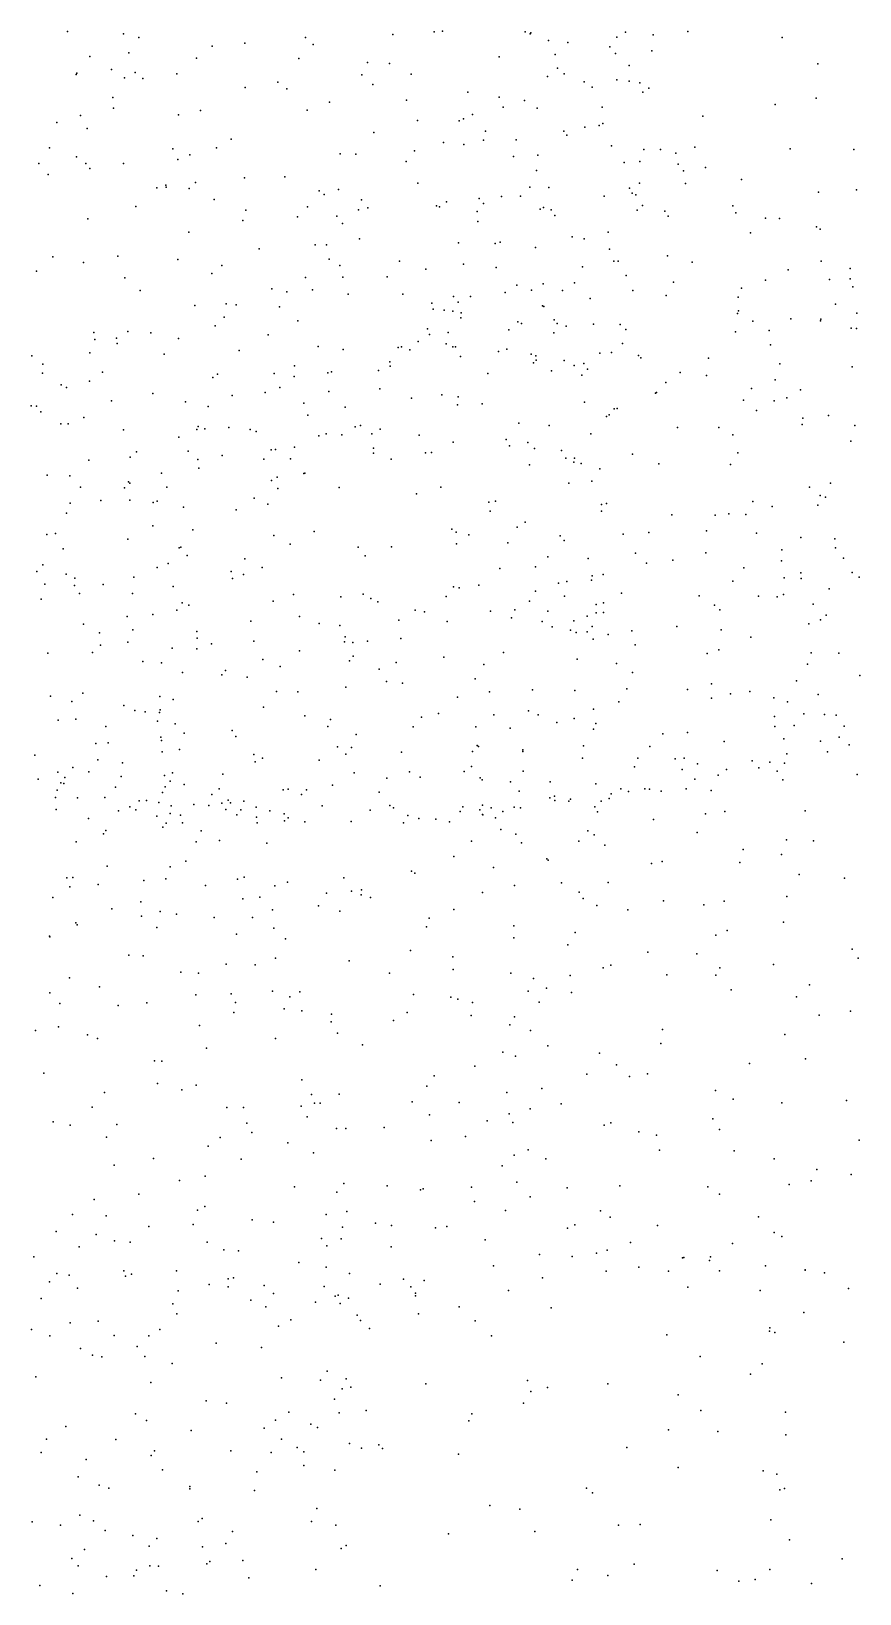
# Model space of a CAD drawing. Header units: metres. Extents: x -25 to 25, y -27.7 to 27.8.
# Drawn here: x 0.915 to 1.621, y -4.004 to -2.671 of the extents above; entities that cross this region are included whole.
import ezdxf

# ---------------------------------------------------------------- set-up
doc = ezdxf.new("R2010")
doc.units = ezdxf.units.M

msp = doc.modelspace()

# ---------------------------------------------------------------- linework, layer by layer
for p in [(0.9455, -2.6711, -12.4623), (0.9933, -2.6729, -2.0826), (1.0064, -2.676, -5.7095), (1.1485, -2.6761, 1.7395), (1.2231, -2.6735, 8.0869), (1.2584, -2.6713, 10.1067), (1.2655, -2.6708, 23.7157), (1.3359, -2.6713, -7.9919), (1.3404, -2.673, 15.2232), (1.3408, -2.6721, -6.3578), (1.356, -2.6786, 12.5957), (1.4141, -2.6758, -7.312), (1.4217, -2.6715, 9.9741), (1.4451, -2.6739, -6.9327), (1.4747, -2.6711, -12.4349), (1.5553, -2.6762, 15.1106), (0.9647, -2.6922, -22.0187), (0.998, -2.6893, -3.0705), (1.069, -2.6834, 24.3138), (1.0967, -2.681, 10.2514), (1.1552, -2.682, 23.5577), (1.3617, -2.6907, -15.2846), (1.3723, -2.6805, -6.4494), (1.4083, -2.684, 3.1339), (1.4132, -2.6898, -6.6242), (1.444, -2.6875, 13.6656), (0.9831, -2.7034, 23.389), (1.0555, -2.6937, -2.1581), (1.1428, -2.694, -2.8455), (1.2014, -2.6974, -1.352), (1.2203, -2.6983, -12.4529), (1.3137, -2.6927, -7.6464), (1.3635, -2.7022, 23.9313), (1.4248, -2.7, -6.7084), (1.5858, -2.6985, 8.7421), (0.9528, -2.7076, -3.1556), (0.9535, -2.7066, -5.6587), (0.9942, -2.7106, -12.4284), (1.0032, -2.706, 15.4067), (1.0097, -2.7111, 10.3069), (1.0389, -2.707, -22.2842), (1.0971, -2.7187, 15.4039), (1.1249, -2.7142, -5.8701), (1.1968, -2.7081, -2.506), (1.2061, -2.7161, -2.586), (1.2387, -2.7075, 24.2053), (1.3552, -2.7094, 23.7327), (1.3692, -2.7072, -12.4314), (1.3864, -2.7139, 23.8116), (1.3931, -2.7185, -7.3902), (1.4142, -2.7122, -8.1192), (1.4247, -2.7134, -7.2313), (1.434, -2.7148, -7.1489), (0.9841, -2.7274, -29.2249), (1.1327, -2.72, -2.2804), (1.1692, -2.7312, -2.34), (1.2347, -2.7296, 13.137), (1.2871, -2.7227, 1.8027), (1.3138, -2.7271, 10.0273), (1.3355, -2.7299, -7.5857), (1.4364, -2.7227, -6.8292), (1.4414, -2.7194, -7.0384), (1.5842, -2.7279, -12.3628), (0.9567, -2.7427, 24.442), (0.9847, -2.7365, 6.3239), (1.0402, -2.7422, -5.7572), (1.059, -2.7384, 24.3919), (1.1501, -2.7381, -12.4138), (1.2833, -2.7455, 23.5344), (1.2912, -2.7419, -6.2711), (1.3172, -2.7357, 8.4464), (1.3464, -2.7364, 23.6057), (1.4017, -2.7355, 7.3721), (1.4877, -2.7431, 12.4201), (1.5494, -2.7333, -8.2519), (0.9365, -2.7486, 15.6295), (0.9622, -2.7539, 23.3043), (1.2069, -2.7573, -6.0299), (1.2442, -2.7469, -6.1516), (1.2796, -2.7472, -7.9732), (1.3023, -2.7561, -12.398), (1.369, -2.7561, -6.488), (1.3869, -2.7526, -6.5588), (1.3993, -2.7513, 24.0718), (1.4024, -2.7495, 9.9455), (0.9302, -2.7702, 1.6705), (1.0355, -2.7711, 2.9417), (1.0727, -2.7702, -12.3747), (1.0853, -2.7628, 15.4987), (1.2663, -2.7657, -7.9047), (1.2838, -2.7673, 7.5123), (1.3004, -2.7636, -7.7046), (1.3283, -2.7634, -8.043), (1.3715, -2.7594, -7.482), (1.4098, -2.7685, -7.3331), (1.4372, -2.7717, -8.2395), (1.4515, -2.7716, 23.7392), (1.4807, -2.7696, 15.2501), (1.5622, -2.7711, -8.314), (1.6164, -2.7716, 9.8405), (0.9211, -2.7836, 15.8656), (0.9531, -2.7778, -24.732), (0.9612, -2.7835, -3.1733), (0.9932, -2.7837, -2.0889), (1.0396, -2.7801, 15.683), (1.0498, -2.7762, 23.3317), (1.1781, -2.7754, 10.1139), (1.1916, -2.7756, -2.6666), (1.2345, -2.7819, 15.4366), (1.2416, -2.7727, 24.3099), (1.3262, -2.7776, -6.3877), (1.3467, -2.7764, 13.4349), (1.4205, -2.7828, -7.2442), (1.4339, -2.782, -24.2948), (1.4646, -2.7749, 23.9256), (1.4665, -2.7842, -12.3568), (0.9291, -2.7931, 24.5042), (0.9647, -2.7878, -5.7001), (1.0965, -2.7958, -2.9347), (1.131, -2.7949, -2.8715), (1.3458, -2.7897, 24.2566), (1.4711, -2.79, 24.0196), (1.4898, -2.7869, 9.8676), (1.5206, -2.7973, 23.8383), (1.0217, -2.8044, -12.3275), (1.0295, -2.8021, -3.0586), (1.0298, -2.8039, 10.2434), (1.0493, -2.8049, 24.4769), (1.0547, -2.7998, -5.8008), (1.1602, -2.8068, 7.885), (1.1644, -2.8101, -2.3543), (1.1768, -2.8058, -12.3426), (1.2445, -2.8003, 10.0301), (1.3158, -2.8119, 9.9698), (1.332, -2.8115, -12.3414), (1.3399, -2.8037, 23.4298), (1.3561, -2.8042, -8.1056), (1.4034, -2.8116, -6.6893), (1.425, -2.8046, 24.1572), (1.4274, -2.8088, -6.8611), (1.4304, -2.8103, -7.1306), (1.4337, -2.8004, -6.9659), (1.4729, -2.8008, 23.6044), (1.5862, -2.808, 15.1989), (1.6186, -2.8062, -8.447), (1.0037, -2.8203, 23.248), (1.0708, -2.8144, 15.8042), (1.0978, -2.8233, -12.3178), (1.1504, -2.8206, 24.4388), (1.1937, -2.8231, 15.5779), (1.1965, -2.8145, -2.5569), (1.2017, -2.8213, -6.0643), (1.2604, -2.8196, -12.3417), (1.2628, -2.8206, -24.4861), (1.2688, -2.8163, 10.4873), (1.2951, -2.8247, -7.9832), (1.2968, -2.8135, -7.7551), (1.3005, -2.8176, -29.25), (1.3489, -2.8226, -7.6061), (1.3517, -2.8212, 10.2834), (1.3581, -2.8232, -22.9049), (1.4316, -2.8235, -7.0418), (1.436, -2.8195, 15.3425), (1.4552, -2.8243, -8.3245), (1.5131, -2.8196, -12.3114), (0.9629, -2.8309, 15.9998), (1.095, -2.8322, 23.2864), (1.1417, -2.829, -5.9464), (1.1753, -2.8286, -2.7372), (1.1803, -2.8347, -2.4587), (1.2957, -2.8332, 6.2865), (1.3614, -2.8281, -6.5285), (1.458, -2.8285, 7.1273), (1.5157, -2.8258, 6.2207), (1.5411, -2.8302, -8.4165), (1.553, -2.8304, 23.6669), (1.5845, -2.8376, 23.7974), (1.049, -2.8421, 10.3147), (1.1948, -2.8478, 8.2188), (1.2792, -2.8512, -7.8779), (1.3103, -2.8518, -8.1708), (1.3148, -2.8507, -6.421), (1.376, -2.8463, -6.6019), (1.3864, -2.8479, 10.6096), (1.4068, -2.8421, 12.6266), (1.5282, -2.8429, 15.2874), (1.5878, -2.8396, -12.2673), (0.9331, -2.8632, 16.0902), (0.9886, -2.8627, -12.2515), (1.0398, -2.8655, -3.0279), (1.109, -2.8565, 1.7608), (1.1569, -2.853, -22.7578), (1.1665, -2.853, 15.7921), (1.1688, -2.8653, 7.5869), (1.3448, -2.8554, 13.2883), (1.4081, -2.8568, -7.3233), (1.4575, -2.8624, 23.4298), (0.919, -2.8756, -22.7603), (0.9593, -2.8682, -5.7228), (1.0686, -2.8775, 23.2129), (1.0773, -2.8706, 10.5726), (1.1779, -2.8705, 15.887), (1.2289, -2.8669, -6.1824), (1.2513, -2.8737, 15.6909), (1.2833, -2.8694, -12.2913), (1.3114, -2.8722, 7.3023), (1.3849, -2.8717, 24.3136), (1.4117, -2.8668, -6.8013), (1.4154, -2.8668, -8.3735), (1.4786, -2.8677, -8.4679), (1.5603, -2.8743, 10.5505), (1.5886, -2.8669, -8.593), (1.6133, -2.8731, -8.7288), (0.9945, -2.8811, -3.1372), (1.0075, -2.8919, -5.7788), (1.1198, -2.8906, 24.5272), (1.1486, -2.8809, -2.3474), (1.1545, -2.8915, 16.0404), (1.1805, -2.8806, -2.6481), (1.2182, -2.8804, -15.4551), (1.3288, -2.8875, -8.278), (1.3414, -2.8917, -8.3846), (1.3513, -2.8862, -12.2716), (1.3678, -2.892, 15.5489), (1.3782, -2.8854, -7.4931), (1.4222, -2.8793, -7.1629), (1.4279, -2.8919, -23.1486), (1.4625, -2.8849, 24.2474), (1.5206, -2.89, -8.6628), (1.5412, -2.8831, 3.1276), (1.5956, -2.8825, 23.5554), (1.6132, -2.8819, 9.7726), (1.6155, -2.8889, -8.8368), (1.0542, -2.9047, -12.2228), (1.0809, -2.9032, 16.1535), (1.0895, -2.9043, -5.9011), (1.1328, -2.8931, -12.252), (1.185, -2.895, 2.8561), (1.2317, -2.895, 15.9686), (1.2564, -2.9029, 24.4548), (1.2748, -2.8971, 15.8463), (1.2788, -2.902, -7.9261), (1.2895, -2.8971, -8.0808), (1.3191, -2.8936, 15.6389), (1.3507, -2.905, 9.8893), (1.3519, -2.9055, -8.5504), (1.3915, -2.8987, -6.7306), (1.4564, -2.8963, 15.4336), (1.5177, -2.8975, 15.3734), (1.6009, -2.9035, -12.204), (1.0793, -2.9146, 6.4819), (1.1263, -2.9059, -2.8548), (1.1421, -2.9178, 10.7397), (1.2575, -2.9079, -8.169), (1.2669, -2.9086, -6.355), (1.2742, -2.9095, -8.3246), (1.281, -2.9154, -8.4789), (1.2814, -2.911, 16.0475), (1.3298, -2.9186, -8.682), (1.3607, -2.9171, 15.7601), (1.5173, -2.9116, -12.2302), (1.5181, -2.9092, -8.8328), (1.5302, -2.918, 8.6876), (1.5627, -2.9162, 23.4289), (1.5881, -2.9178, 10.203), (1.5882, -2.9165, 15.3195), (1.6189, -2.9114, 24.0429), (0.9679, -2.9279, -3.1982), (0.9971, -2.9269, 23.1361), (1.0167, -2.9282, 24.5937), (1.0716, -2.922, 10.1469), (1.1168, -2.9299, 16.2401), (1.2528, -2.9247, 16.174), (1.2545, -2.9295, -8.6303), (1.2704, -2.9277, -8.7437), (1.322, -2.9254, -8.8047), (1.3328, -2.92, -6.5359), (1.3606, -2.9282, -6.6225), (1.3633, -2.9202, 15.8669), (1.3711, -2.9223, 24.3844), (1.3944, -2.9208, -8.8138), (1.4171, -2.921, 23.3216), (1.4218, -2.9252, 15.6419), (1.5156, -2.9273, -8.9351), (1.5441, -2.9261, 10.7333), (1.6142, -2.924, -9.0164), (1.6186, -2.9244, -24.3331), (0.9645, -2.9451, 16.3028), (0.9689, -2.9337, 6.6035), (0.9874, -2.9326, -12.1357), (0.9878, -2.9371, 10.2236), (1.0401, -2.933, 7.8479), (1.0921, -2.9432, -1.1314), (1.1595, -2.9396, -2.4392), (1.1808, -2.9424, 23.1907), (1.2276, -2.9406, 16.2585), (1.2306, -2.9401, 6.5187), (1.2377, -2.9425, -8.8553), (1.2448, -2.9354, -8.3864), (1.2685, -2.9374, 9.9412), (1.2743, -2.9401, -7.9982), (1.2767, -2.94, 8.4412), (1.3132, -2.9439, -8.9159), (1.3203, -2.9419, -7.7778), (1.3996, -2.9455, -6.827), (1.4097, -2.9449, -6.9017), (1.419, -2.9371, -7.0423), (1.5454, -2.9384, 6.4271), (0.9152, -2.9476, 10.557), (0.9245, -2.9547, 24.6453), (1.028, -2.9462, -15.6011), (1.1392, -2.9562, -12.1658), (1.2205, -2.9528, 7.1875), (1.2207, -2.9565, -8.4546), (1.2809, -2.9483, 10.8417), (1.3412, -2.9462, 2.9281), (1.343, -2.9536, -12.2024), (1.3452, -2.9476, 7.0708), (1.3453, -2.9514, -7.6762), (1.3693, -2.9518, 13.0987), (1.3779, -2.956, 12.8877), (1.3862, -2.9542, -8.9875), (1.4326, -2.9473, -12.2093), (1.4347, -2.9494, 6.9436), (1.4925, -2.9496, -9.0238), (1.5532, -2.9544, 23.3523), (1.6151, -2.9571, 24.1353), (0.9241, -2.9626, 6.9568), (0.9642, -2.9694, 7.6969), (0.9754, -2.9616, 10.6982), (1.0696, -2.9662, 16.3484), (1.0735, -2.9634, 9.9989), (1.1219, -2.9629, 10.0856), (1.139, -2.9653, -2.8022), (1.1677, -2.9621, -8.8326), (1.1708, -2.9614, 6.9999), (1.2108, -2.9603, -12.1802), (1.3041, -2.9629, -7.8701), (1.3584, -2.9605, 6.8082), (1.3843, -2.9643, -7.4785), (1.3892, -2.9591, -1.5928), (1.456, -2.9705, 16.1572), (1.4682, -2.962, 24.3351), (1.4906, -2.9645, 15.9764), (1.5492, -2.9682, 15.5369), (0.9401, -2.9724, 23.0773), (0.9447, -2.9748, 7.142), (1.0183, -2.9797, -3.0682), (1.0859, -2.9814, -2.8972), (1.1141, -2.9789, 23.1342), (1.1266, -2.9746, -2.3581), (1.1684, -2.978, -8.7328), (1.2119, -2.9757, -6.2303), (1.2391, -2.9839, -8.9938), (1.2648, -2.9809, -6.4267), (1.2788, -2.9828, -1.4024), (1.4473, -2.9795, 12.7387), (1.448, -2.9791, 13.243), (1.5223, -2.9854, 16.0549), (1.5292, -2.9755, 10.0032), (1.5592, -2.9835, -12.1262), (1.571, -2.9768, -9.1001), (0.9146, -2.9904, -11.9915), (0.919, -2.9905, 7.5389), (0.9227, -2.9954, -5.7432), (0.9831, -2.986, -3.1528), (1.0462, -2.987, -2.9876), (1.0656, -2.991, -12.0958), (1.1473, -2.9881, -2.7031), (1.1506, -2.9984, -8.9098), (1.1824, -2.9915, 1.8245), (1.2783, -2.9895, -12.155), (1.2994, -2.9885, -6.523), (1.3867, -2.9873, -12.1561), (1.4077, -2.9979, -7.259), (1.4121, -2.9929, -7.1825), (1.4144, -2.9926, -15.4597), (1.5335, -2.9944, 3.0007), (1.5485, -2.9862, 15.7627), (1.5949, -2.9986, 10.918), (0.9398, -3.0058, -2.0943), (0.946, -3.0057, -0.9915), (0.9596, -3.0003, -3.2473), (0.9934, -3.0109, 16.4101), (1.0559, -3.0106, -2.277), (1.0569, -3.008, 10.1533), (1.0627, -3.0101, -8.7951), (1.0831, -3.0088, -8.8781), (1.1015, -3.0106, 24.6195), (1.1065, -3.0121, -6.0147), (1.191, -3.0083, 16.4072), (1.1956, -3.0072, 23.1329), (1.2122, -3.0103, -12.1128), (1.3305, -3.0051, 10.9826), (1.3565, -3.007, 16.3518), (1.4053, -2.9995, -9.0815), (1.466, -3.0087, 9.7885), (1.5013, -3.0087, 1.8848), (1.5725, -3.0062, 24.2948), (1.5728, -3.0009, 15.8782), (1.6172, -3.0072, -12.0714), (1.0404, -3.017, -9.0053), (1.1601, -3.0158, -6.1435), (1.1663, -3.0143, 2.7042), (1.1795, -3.015, -8.4739), (1.2051, -3.0141, 9.9878), (1.2456, -3.0153, -8.1744), (1.2745, -3.0212, -8.048), (1.3198, -3.0191, -6.6211), (1.3226, -3.0245, 24.5205), (1.3384, -3.0215, -7.7983), (1.392, -3.0142, -6.8849), (1.5132, -3.0151, -9.1347), (1.6138, -3.0206, 23.2837), (0.9638, -3.0367, -11.9537), (0.9991, -3.0342, 23.0543), (1.0045, -3.0295, -8.9261), (1.0485, -3.0289, -29.1469), (1.0567, -3.0362, -12.0297), (1.0774, -3.0328, -9.0659), (1.1131, -3.0358, -8.7255), (1.1194, -3.028, -2.4594), (1.123, -3.0277, -2.7644), (1.1359, -3.0355, 10.9689), (1.1393, -3.0257, -2.6116), (1.2065, -3.0264, -1.2037), (1.2066, -3.0307, -8.3925), (1.2217, -3.0357, -8.2909), (1.2511, -3.0304, -9.0975), (1.2562, -3.0301, -24.6025), (1.344, -3.0268, -6.695), (1.367, -3.0284, -7.6634), (1.3707, -3.0351, -6.8018), (1.3776, -3.0383, -9.138), (1.3781, -3.035, 9.8451), (1.4277, -3.0316, 9.8528), (1.5175, -3.0303, 16.2722), (0.9283, -3.0494, -5.7893), (0.9475, -3.0501, -8.9692), (1.0257, -3.0479, -3.0387), (1.0576, -3.0436, 1.7449), (1.1244, -3.0513, 8.3291), (1.1473, -3.0482, -9.124), (1.148, -3.0477, 10.0438), (1.3398, -3.0408, 23.1501), (1.3837, -3.0395, -7.5602), (1.3996, -3.0441, -6.9988), (1.45, -3.0398, 16.3642), (1.5111, -3.0403, 23.217), (0.9566, -3.0597, -2.1434), (0.9942, -3.0602, -3.1293), (0.9975, -3.0553, -24.739), (0.9987, -3.0562, 24.6769), (1.0302, -3.0596, -5.9437), (1.1196, -3.0541, -2.5393), (1.125, -3.0608, 23.0775), (1.1773, -3.06, -12.0349), (1.2434, -3.0653, 16.4974), (1.2642, -3.0598, -12.0604), (1.3732, -3.0562, -12.0647), (1.3929, -3.0545, -7.4754), (1.5785, -3.0597, 24.3633), (1.5964, -3.0563, 16.2014), (0.9479, -3.0735, -8.8755), (0.974, -3.071, -3.2433), (0.9988, -3.0707, -2.2298), (1.0187, -3.0727, -9.1451), (1.0221, -3.0718, -11.9164), (1.0444, -3.0767, -2.9398), (1.1048, -3.0692, -11.9642), (1.1165, -3.0741, -8.6593), (1.3051, -3.0726, -9.1793), (1.3107, -3.0718, -7.9826), (1.4012, -3.0745, -7.1171), (1.4053, -3.0736, -7.2015), (1.5302, -3.072, 16.3468), (1.5468, -3.0763, -9.2505), (1.5857, -3.0752, 24.797), (1.5876, -3.0668, 24.9741), (1.5923, -3.0682, -11.9774), (0.9446, -3.082, 10.2495), (1.0894, -3.0791, -6.0731), (1.3061, -3.0801, -6.6625), (1.3359, -3.0896, 16.4978), (1.4011, -3.0801, -7.3759), (1.4611, -3.0832, 23.1532), (1.4981, -3.0837, -1.7002), (1.5098, -3.0825, -12.0077), (1.5243, -3.0829, 12.9867), (0.9278, -3.1001, -5.8376), (0.9353, -3.0992, -11.7673), (0.9971, -3.1042, 8.2223), (1.0183, -3.0926, 10.1822), (1.0524, -3.096, 23.0292), (1.1217, -3.1009, -8.5185), (1.156, -3.0974, -6.2468), (1.2734, -3.0956, 23.0795), (1.2772, -3.098, -11.9862), (1.2879, -3.1005, 9.8979), (1.3292, -3.0939, 1.8768), (1.366, -3.1013, -11.9742), (1.3693, -3.1051, -7.745), (1.4196, -3.0997, -9.2436), (1.4415, -3.0985, 16.4642), (1.4906, -3.0969, 11.1247), (1.5335, -3.099, -11.9356), (1.5713, -3.1027, 23.1583), (1.6002, -3.1037, -11.8655), (0.9417, -3.1124, 9.8752), (1.0407, -3.1116, -8.6903), (1.0422, -3.111, -11.8302), (1.0477, -3.1179, -2.3872), (1.1355, -3.1084, -9.2254), (1.1935, -3.1108, -6.3589), (1.1995, -3.1183, -11.8695), (1.2221, -3.1106, -9.2309), (1.2774, -3.108, -8.077), (1.3213, -3.1073, 24.5811), (1.4303, -3.1159, 24.5902), (1.4902, -3.1158, -9.3039), (1.5551, -3.1131, 9.7506), (1.6009, -3.1116, -9.3602), (0.9195, -3.1316, -15.8041), (0.9244, -3.126, -2.1501), (1.0219, -3.1282, -11.7464), (1.0313, -3.1248, 16.5689), (1.0853, -3.1318, -2.5824), (1.0968, -3.1208, -8.5926), (1.1116, -3.1282, 10.0837), (1.3144, -3.1291, -11.8773), (1.3448, -3.1276, -9.2824), (1.3555, -3.1192, -6.839), (1.3897, -3.1207, -7.5855), (1.4395, -3.1245, -11.8908), (1.462, -3.1221, 9.7786), (1.5227, -3.1284, -11.8379), (1.5547, -3.1226, 24.5102), (1.6075, -3.1203, -11.7798), (0.9263, -3.1426, 16.5558), (0.9445, -3.134, -3.3686), (0.9514, -3.1437, -11.6049), (0.9519, -3.1373, -5.9081), (0.976, -3.1427, -8.7634), (1.0021, -3.1366, -9.2927), (1.0358, -3.1446, -6.0511), (1.0863, -3.1377, -6.1428), (1.0957, -3.1341, -11.7668), (1.2748, -3.1447, -6.6597), (1.2966, -3.1432, 16.5787), (1.3645, -3.1415, 2.6763), (1.3717, -3.1402, -29.1251), (1.3926, -3.139, -7.1514), (1.3932, -3.1355, 8.6124), (1.4025, -3.1343, -1.536), (1.5133, -3.1399, 2.7687), (1.557, -3.137, 24.9122), (1.5712, -3.1329, 24.7109), (1.5714, -3.1377, 25.1363), (1.6149, -3.1326, -11.6194), (1.6209, -3.1364, -11.4579), (0.9232, -3.1554, -8.8289), (0.9559, -3.1503, -2.2312), (1.001, -3.1504, -0.9146), (1.0434, -3.1584, 9.7654), (1.121, -3.1569, -11.6636), (1.1385, -3.1512, 23.015), (1.1788, -3.1534, -11.717), (1.1978, -3.1511, -6.4219), (1.2044, -3.1546, -9.3164), (1.2103, -3.1574, 8.4947), (1.2686, -3.1531, -11.78), (1.2796, -3.1457, -9.304), (1.3397, -3.1571, -11.73), (1.3448, -3.1483, -11.8098), (1.3695, -3.1527, -7.8054), (1.4028, -3.1584, -23.4209), (1.4181, -3.1502, -11.7841), (1.4845, -3.1523, -11.7321), (1.535, -3.1528, 24.5887), (1.5511, -3.1532, -11.5128), (1.5564, -3.1513, 25.0293), (1.5955, -3.1465, -11.3378), (0.9964, -3.17, -2.3302), (1.0183, -3.1684, -3.0996), (1.0388, -3.1646, 24.7575), (1.049, -3.1605, -2.5021), (1.1435, -3.17, 16.6185), (1.2423, -3.1646, -6.5896), (1.2502, -3.1661, -8.1716), (1.3065, -3.1654, -6.765), (1.3244, -3.1713, -7.9922), (1.3271, -3.1645, -9.3554), (1.3553, -3.1655, 9.8651), (1.3889, -3.1697, -7.6861), (1.3965, -3.1597, -7.3731), (1.3966, -3.167, -7.4653), (1.4028, -3.1667, -11.6659), (1.4976, -3.1603, 1.9125), (1.5022, -3.1644, -11.5755), (1.5817, -3.1594, -11.243), (1.5928, -3.1689, 9.6491), (0.9593, -3.1765, -9.3784), (0.9728, -3.184, -11.4921), (1.0014, -3.1814, -8.6924), (1.0558, -3.1828, -11.5355), (1.1019, -3.1741, -6.2228), (1.1602, -3.1761, -8.4246), (1.1779, -3.1777, -11.6209), (1.2283, -3.1733, 2.5599), (1.2694, -3.1743, -11.6786), (1.3506, -3.1743, -6.8991), (1.3592, -3.1788, -7.8762), (1.3747, -3.1816, 16.5968), (1.3775, -3.1738, -7.0601), (1.3794, -3.1837, -9.4007), (1.3888, -3.1831, -7.224), (1.3933, -3.1787, -7.3002), (1.4067, -3.1854, 11.3435), (1.4269, -3.1823, -11.5737), (1.4653, -3.1786, -9.4196), (1.5033, -3.1813, -11.3647), (1.5781, -3.1764, -9.5127), (1.588, -3.1729, 16.473), (0.9738, -3.1946, 24.8515), (0.9971, -3.1919, 22.9718), (1.0348, -3.1971, -2.9276), (1.056, -3.1976, -2.7313), (1.0563, -3.1886, 11.1908), (1.0685, -3.1935, 10.1649), (1.1046, -3.1911, -9.3713), (1.182, -3.1916, 10.0264), (1.1825, -3.1874, 1.8428), (1.1889, -3.1922, 11.3224), (1.2015, -3.1911, -1.0448), (1.23, -3.1889, 16.6479), (1.3941, -3.1895, -7.6047), (1.4299, -3.1942, -11.4352), (1.5012, -3.1984, 9.7846), (1.5287, -3.1876, 23.0707), (0.9288, -3.2012, -11.4182), (0.9668, -3.2009, -3.3759), (1.0097, -3.2083, -3.2474), (1.0257, -3.2096, 16.6555), (1.1123, -3.2068, 24.7111), (1.1436, -3.1992, -6.3754), (1.1862, -3.2079, -11.4857), (1.1892, -3.2038, -8.3635), (1.2259, -3.2092, -9.3989), (1.2666, -3.2048, -11.5579), (1.3008, -3.211, -8.0535), (1.3175, -3.2007, -6.8394), (1.3805, -3.2065, -7.1314), (1.4139, -3.2101, -11.3635), (1.4913, -3.2017, -11.2818), (1.5769, -3.2107, -9.5933), (1.5801, -3.201, 25.2501), (1.6037, -3.2014, -11.0113), (1.0436, -3.2178, -2.8159), (1.0771, -3.2197, -11.4301), (1.0804, -3.2161, -8.5536), (1.0987, -3.2217, -6.3073), (1.1271, -3.2127, 10.0958), (1.2115, -3.2149, -8.2849), (1.2177, -3.2256, 9.5656), (1.2933, -3.2232, 22.9753), (1.4276, -3.2178, 23.0078), (1.5675, -3.2249, -23.7338), (1.6215, -3.2205, -10.9075), (0.9309, -3.2379, -2.3211), (0.9585, -3.2354, -6.06), (1.0243, -3.2383, -6.1819), (1.1238, -3.2341, -9.435), (1.142, -3.2343, 16.691), (1.1831, -3.2302, -6.5632), (1.2315, -3.227, -6.6507), (1.3055, -3.2344, 24.6522), (1.3424, -3.2326, 16.667), (1.3783, -3.2333, -11.2774), (1.4227, -3.2317, -9.5143), (1.4745, -3.2323, 11.4862), (1.4951, -3.2274, 9.4813), (1.5113, -3.236, -11.0706), (1.5276, -3.2339, 24.9381), (1.5861, -3.2365, 9.7681), (0.9493, -3.2426, 10.3012), (0.9937, -3.2459, -9.4835), (1.003, -3.2501, -11.3002), (1.0119, -3.2515, -2.544), (1.0241, -3.252, -2.6539), (1.0246, -3.2497, 9.4899), (1.0358, -3.2409, -3.057), (1.1127, -3.2475, -11.3358), (1.2783, -3.239, -6.7908), (1.3388, -3.2506, -6.9847), (1.3942, -3.2492, -7.6741), (1.4158, -3.2428, -11.1868), (1.4949, -3.2398, -9.5779), (1.5481, -3.2394, -10.9781), (1.5598, -3.2428, 16.5867), (0.9375, -3.2584, 8.3905), (0.9526, -3.2577, -11.2409), (0.9782, -3.264, 22.8939), (1.0222, -3.2593, -8.6341), (1.0375, -3.2615, -3.1455), (1.1479, -3.2548, -8.4326), (1.1677, -3.2639, -11.2658), (1.1699, -3.2578, 22.9068), (1.2405, -3.2641, -6.7224), (1.2477, -3.256, -11.3096), (1.262, -3.2529, -8.1373), (1.2938, -3.2642, -11.2323), (1.3094, -3.2538, -6.8948), (1.3231, -3.2652, 9.4158), (1.347, -3.2539, -9.5309), (1.3631, -3.2606, -1.3963), (1.3777, -3.2572, 1.9447), (1.3962, -3.2613, -7.5638), (1.5487, -3.2554, -9.6939), (1.549, -3.2638, -24.5816), (1.5655, -3.263, -9.7974), (1.5738, -3.2532, -1.7475), (1.5915, -3.2536, 25.3187), (1.6014, -3.2543, 17.0072), (1.6082, -3.2637, -9.9368), (0.9696, -3.2785, -6.1603), (0.9803, -3.2779, -3.4441), (1.0252, -3.273, -6.2498), (1.0256, -3.2759, 8.8724), (1.0452, -3.2695, -23.5206), (1.0859, -3.2672, -11.2611), (1.0893, -3.2724, -24.69), (1.1919, -3.2706, -8.3324), (1.3942, -3.2662, -7.4454), (1.4534, -3.2701, 11.642), (1.4744, -3.269, -11.0178), (1.5059, -3.2767, 9.2586), (1.5566, -3.2743, -10.8236), (1.5879, -3.2763, -10.0525), (1.604, -3.2731, -10.7002), (0.9178, -3.2884, 11.3291), (1.0264, -3.2854, 10.2516), (1.041, -3.2836, -3.2122), (1.1046, -3.2879, -8.4938), (1.1118, -3.291, -9.5732), (1.1759, -3.2811, 2.4477), (1.183, -3.2875, -11.1747), (1.1878, -3.2818, -9.5507), (1.2305, -3.2857, 8.638), (1.2912, -3.2852, -8.0802), (1.2951, -3.28, -1.2419), (1.2963, -3.281, -15.6571), (1.3339, -3.2838, -7.9903), (1.3341, -3.2851, 22.8968), (1.3848, -3.2908, -7.781), (1.3858, -3.2804, -7.365), (1.4321, -3.291, -9.6617), (1.4425, -3.2809, 24.7953), (1.4641, -3.2914, 22.9296), (1.4716, -3.2909, 9.818), (1.5592, -3.2871, -10.245), (1.5941, -3.2854, -10.5837), (1.6124, -3.2795, -10.4315), (0.9373, -3.3029, -9.6553), (0.9502, -3.299, -11.0799), (0.9637, -3.3027, 25.023), (0.9713, -3.2923, -2.4768), (0.9926, -3.2949, 24.9054), (1.035, -3.3035, -6.3246), (1.078, -3.3045, -6.4213), (1.1057, -3.2939, 24.771), (1.1603, -3.2927, -0.88), (1.1902, -3.3033, 24.7207), (1.2374, -3.3027, 10.0008), (1.2839, -3.3024, -23.5545), (1.2902, -3.298, 11.7271), (1.3344, -3.3021, -7.0634), (1.4292, -3.2983, 2.4757), (1.47, -3.3007, -9.7855), (1.4832, -3.2956, -1.5968), (1.5006, -3.3053, -10.7444), (1.5078, -3.3005, -10.043), (1.5298, -3.2932, 8.8057), (1.5355, -3.2992, 16.6864), (1.5449, -3.2944, -10.3486), (1.5509, -3.3019, 25.1763), (1.5574, -3.2951, -10.4885), (1.6192, -3.3047, 2.3288), (0.9204, -3.3088, -10.4149), (0.9366, -3.3181, 11.4941), (0.9399, -3.3119, -10.2072), (0.9424, -3.3124, -10.9984), (0.9434, -3.3073, -10.3164), (0.9865, -3.3155, -2.5962), (0.9913, -3.3066, 16.7383), (1.0284, -3.3057, -3.3277), (1.0289, -3.3153, 1.7396), (1.033, -3.3106, 8.6664), (1.045, -3.3134, -2.9618), (1.0749, -3.3171, -11.0365), (1.1296, -3.318, 11.7066), (1.1338, -3.3174, -29.0467), (1.1494, -3.3178, 10.1079), (1.1715, -3.3139, -6.6166), (1.2179, -3.3079, -9.6214), (1.2464, -3.307, -8.18), (1.2976, -3.3078, 16.7663), (1.2993, -3.3094, -6.95), (1.3236, -3.3111, -9.6664), (1.3573, -3.3112, -10.9409), (1.3963, -3.3128, -10.8723), (1.4176, -3.317, 24.7116), (1.4381, -3.3172, -9.9375), (1.4422, -3.3173, -10.0854), (1.4735, -3.317, -10.6423), (1.4807, -3.3088, -10.2862), (1.4946, -3.3185, 9.0891), (1.556, -3.3093, 22.9338), (0.9352, -3.3244, -9.8163), (0.954, -3.3246, -6.2238), (0.9773, -3.3245, -10.5266), (1.0068, -3.3274, -10.1856), (1.0128, -3.3269, -9.7231), (1.0235, -3.3287, -10.9608), (1.0267, -3.3202, -0.754), (1.034, -3.3317, -2.888), (1.0533, -3.3304, -10.3612), (1.0661, -3.3314, -3.0498), (1.0687, -3.3218, -3.1205), (1.0773, -3.3293, -10.2907), (1.0825, -3.3267, -9.6793), (1.0847, -3.3291, 22.8013), (1.0961, -3.3277, 10.1904), (1.1451, -3.3219, -11.0038), (1.1627, -3.3316, -10.3139), (1.2115, -3.3198, -8.2673), (1.2205, -3.3312, -10.9421), (1.2996, -3.331, -10.866), (1.3308, -3.319, -9.749), (1.357, -3.3248, -10.3415), (1.3611, -3.3234, -10.2589), (1.3612, -3.3269, -9.8524), (1.3732, -3.3276, -10.4674), (1.3746, -3.326, -7.8513), (1.4009, -3.3277, -10.6388), (1.4078, -3.3252, 22.8626), (1.4094, -3.3214, -10.7874), (1.4242, -3.3194, -10.0127), (1.4521, -3.3191, -10.4838), (0.9359, -3.3347, -8.7271), (0.9634, -3.3424, 25.1228), (0.989, -3.3357, -10.6876), (0.9987, -3.3325, -10.8683), (1.0039, -3.3351, -10.0512), (1.0217, -3.3403, -10.7837), (1.033, -3.3382, -10.5963), (1.042, -3.3394, -10.1112), (1.0806, -3.3346, -10.4457), (1.0899, -3.3393, -10.8526), (1.0935, -3.3349, -6.5045), (1.1065, -3.3327, -10.9433), (1.1068, -3.3413, -10.5914), (1.1183, -3.3359, -10.1786), (1.1303, -3.3383, -10.5056), (1.1308, -3.3443, -10.7752), (1.1339, -3.3418, -10.0747), (1.1479, -3.3452, -10.6716), (1.1877, -3.345, 16.8037), (1.2037, -3.3353, -10.2248), (1.2236, -3.3332, -9.7557), (1.2359, -3.3397, -10.8375), (1.2452, -3.3423, -10.5275), (1.2599, -3.343, -10.0254), (1.2716, -3.3453, -10.688), (1.2805, -3.3363, -9.8226), (1.2829, -3.3325, -10.3327), (1.2974, -3.3349, -10.4352), (1.2996, -3.339, -10.7693), (1.2998, -3.3393, -10.584), (1.307, -3.3333, -10.1484), (1.3107, -3.3418, 8.7764), (1.317, -3.3363, -9.9097), (1.3267, -3.3327, -10.0655), (1.332, -3.3332, 22.8267), (1.3955, -3.3324, -29.035), (1.3976, -3.3366, -7.711), (1.4454, -3.3433, 11.8662), (1.4899, -3.3385, 24.9151), (1.5063, -3.3363, 25.0007), (1.5749, -3.3357, 17.6531), (0.9763, -3.3555, -3.5301), (0.9781, -3.3527, -8.6644), (1.0269, -3.3498, -3.4141), (1.0297, -3.3464, -9.8808), (1.0437, -3.346, -9.956), (1.0596, -3.3528, -3.2747), (1.1073, -3.346, -9.8558), (1.2323, -3.346, -9.8873), (1.3152, -3.3517, 2.3861), (1.3281, -3.3558, -8.0088), (1.3895, -3.3529, 9.9126), (1.3949, -3.3562, -7.5901), (1.4827, -3.3543, 2.2312), (0.9529, -3.3623, 22.7789), (1.0552, -3.3624, 24.8796), (1.0751, -3.361, -8.5163), (1.1156, -3.3635, 22.723), (1.2903, -3.3616, -7.0023), (1.3328, -3.3632, -7.1559), (1.3819, -3.3618, -7.4311), (1.4039, -3.3652, 8.9557), (1.5219, -3.3689, 17.2709), (1.5591, -3.3607, 17.967), (1.5819, -3.3615, 25.3279), (0.9795, -3.3831, -2.6539), (1.0332, -3.3835, 24.971), (1.0465, -3.3789, 16.8168), (1.2752, -3.3747, 16.8274), (1.3091, -3.3843, 22.7335), (1.3544, -3.3767, 24.7126), (1.3556, -3.3778, 2.086), (1.4438, -3.3808, 24.8566), (1.4528, -3.379, 16.7819), (1.5192, -3.3799, 25.1327), (1.5547, -3.373, 25.2258), (0.9449, -3.393, 22.6342), (0.95, -3.3926, 22.4349), (0.9718, -3.3986, 22.1364), (1.0107, -3.3952, 10.3606), (1.0295, -3.3938, 22.3922), (1.0905, -3.3942, -3.1212), (1.0962, -3.3925, 22.579), (1.1331, -3.3967, 22.384), (1.1812, -3.3931, 24.7803), (1.2389, -3.3873, 10.0656), (1.2418, -3.3889, -6.8798), (1.367, -3.3972, 12.0219), (1.4067, -3.3971, 17.0073), (1.5699, -3.3902, 16.3462), (1.6084, -3.3934, 18.1616), (0.9331, -3.4097, -6.3471), (0.9476, -3.4008, -3.6318), (1.0632, -3.3995, 22.209), (1.095, -3.4109, -6.5896), (1.1097, -3.4096, -8.4432), (1.1223, -3.3997, 10.2435), (1.1666, -3.4062, -8.3522), (1.1879, -3.4043, 22.469), (1.196, -3.4074, -8.2777), (1.1963, -3.4033, 10.1509), (1.2041, -3.4098, -6.8095), (1.2997, -3.4056, 22.6259), (1.327, -3.3996, 10.0002), (1.3821, -3.4053, -7.5051), (1.3855, -3.4107, 22.6764), (1.5594, -3.4088, 22.8051), (0.9833, -3.4195, 25.1549), (1.0082, -3.4134, -8.6006), (1.0246, -3.4218, 22.0508), (1.0386, -3.4241, -3.4635), (1.1204, -3.4204, 22.0917), (1.1597, -3.4168, 2.2184), (1.1779, -3.4214, 22.1718), (1.2752, -3.42, 22.4456), (1.3971, -3.4167, 24.7866), (1.4235, -3.4202, -1.4184), (1.4541, -3.4125, 22.7378), (1.4884, -3.416, 9.8912), (1.5057, -3.413, 17.7828), (0.9527, -3.4315, -2.5988), (0.9537, -3.4331, -6.4262), (1.0086, -3.4257, -3.5284), (1.0217, -3.4353, 25.0664), (1.0708, -3.4267, -2.9631), (1.1035, -3.4268, -3.2655), (1.1216, -3.4358, 2.0409), (1.2517, -3.4348, 22.2326), (1.254, -3.4274, -6.9953), (1.3264, -3.4339, -7.2726), (1.5085, -3.4378, 17.5297), (1.5564, -3.4308, 16.7667), (0.9302, -3.4427, 2.0711), (0.9306, -3.4434, 10.4593), (1.0897, -3.441, -3.3401), (1.1314, -3.4449, -6.6917), (1.3264, -3.4442, -7.9755), (1.3725, -3.4501, -24.6115), (1.3787, -3.4395, -7.5703), (1.4987, -3.4418, 22.6658), (0.998, -3.4589, -2.6941), (1.0102, -3.4594, 21.9283), (1.1229, -3.4614, 10.3098), (1.1858, -3.4638, 22.0252), (1.2382, -3.4551, -8.1602), (1.2743, -3.4605, -7.1182), (1.4407, -3.4564, 9.9524), (1.4826, -3.4579, 24.9537), (1.615, -3.4537, 22.7458), (1.6202, -3.4614, -24.591), (0.9472, -3.4784, 25.2457), (1.0421, -3.4735, -2.8504), (1.0572, -3.4742, -8.4865), (1.081, -3.4665, 24.8975), (1.1056, -3.4671, 21.94), (1.2202, -3.4744, 10.2067), (1.2745, -3.4712, 22.0905), (1.3237, -3.4742, -7.3303), (1.3743, -3.4762, -7.6762), (1.4026, -3.4697, 22.3815), (1.4092, -3.4675, 16.8698), (1.4568, -3.4757, 22.4767), (1.4986, -3.476, 22.5684), (1.5021, -3.4699, 25.0506), (1.548, -3.4669, -1.6373), (0.9304, -3.4912, 21.8603), (0.9729, -3.4861, -3.6521), (1.0852, -3.4919, -23.7904), (1.1205, -3.4897, -24.709), (1.1438, -3.4901, -15.8245), (1.3386, -3.4896, 16.584), (1.3432, -3.4789, 22.176), (1.3541, -3.4872, -7.817), (1.3755, -3.4908, -1.2599), (1.5117, -3.4885, 16.2168), (1.5785, -3.4844, 22.6239), (0.939, -3.5001, -6.5001), (0.9887, -3.5019, -8.5919), (1.0133, -3.4996, -3.5843), (1.0551, -3.4929, 24.9993), (1.0889, -3.4993, -3.4457), (1.1305, -3.5047, -3.3082), (1.1352, -3.4944, -3.1245), (1.2407, -3.4924, 12.1465), (1.2727, -3.4947, 24.7532), (1.2785, -3.4966, -8.0417), (1.291, -3.4992, -7.2523), (1.3481, -3.499, -7.4561), (1.5676, -3.4945, 9.9238), (1.0875, -3.508, -0.582), (1.1456, -3.5064, -3.2267), (1.1705, -3.5158, -8.26), (1.1709, -3.5093, 24.8252), (1.2236, -3.5146, 16.9314), (1.2354, -3.5079, 21.9737), (1.29, -3.5105, 16.7922), (1.3229, -3.5184, -7.9418), (1.327, -3.5116, 10.1056), (1.5869, -3.51, 25.2957), (1.6135, -3.5066, -24.0868), (0.9182, -3.5232, 25.3173), (0.9378, -3.5201, -24.8183), (0.9625, -3.5269, -6.5623), (0.971, -3.5299, 12.1206), (1.0582, -3.519, 16.927), (1.1231, -3.53, -6.7898), (1.1758, -3.5255, 21.8881), (1.3407, -3.5233, 22.0553), (1.4531, -3.5224, 22.2893), (1.5576, -3.5265, 25.1943), (1.064, -3.5383, -2.8745), (1.1972, -3.5354, -6.9768), (1.3171, -3.5418, 16.939), (1.3278, -3.545, -1.0663), (1.3555, -3.5362, -7.7597), (1.3994, -3.5425, 10.0638), (1.4519, -3.5343, 16.9108), (1.0197, -3.5491, -2.745), (1.026, -3.5494, -8.4983), (1.2932, -3.5537, -7.3519), (1.414, -3.5526, 12.2604), (1.5273, -3.5514, 22.3513), (1.5752, -3.5475, 16.8475), (0.9252, -3.5596, -8.6461), (1.0224, -3.5684, -3.6265), (1.0553, -3.5699, -8.4374), (1.1454, -3.5652, -6.8876), (1.2522, -3.5707, -7.2383), (1.2585, -3.5619, -23.8953), (1.3887, -3.5606, 24.8002), (1.425, -3.5625, 22.0967), (1.4403, -3.5602, 17.9543), (0.9772, -3.576, 16.9529), (1.0431, -3.5737, -6.7249), (1.1536, -3.5777, 16.9701), (1.1563, -3.5851, -3.027), (1.161, -3.5852, -3.3382), (1.1772, -3.5775, -3.2021), (1.2395, -3.584, -8.0846), (1.2798, -3.5845, 10.3113), (1.3203, -3.5761, -7.8793), (1.3503, -3.5727, -7.6755), (1.4983, -3.5743, -15.6664), (1.5136, -3.5819, 22.2223), (1.555, -3.5849, 18.3185), (1.6102, -3.5828, 22.4413), (0.9667, -3.5886, -8.5873), (1.0815, -3.5889, -3.5383), (1.0957, -3.589, 10.5464), (1.1448, -3.5877, 10.4707), (1.15, -3.5969, -3.4181), (1.2544, -3.5952, 17.0967), (1.3223, -3.5942, -28.929), (1.3403, -3.5901, 10.2262), (1.3666, -3.5858, 21.9775), (1.4962, -3.5987, 24.9576), (0.9334, -3.6012, 10.6281), (0.9478, -3.604, -2.6673), (0.9875, -3.6034, 21.7325), (1.0985, -3.6022, 24.9426), (1.1028, -3.6101, -2.9065), (1.175, -3.6068, -7.0337), (1.1831, -3.6067, -8.1896), (1.2157, -3.6061, -7.1548), (1.3037, -3.6002, 17.2783), (1.3255, -3.6017, 21.896), (1.4034, -3.6039, 10.17), (1.4091, -3.602, 17.8078), (1.4329, -3.6096, 24.8593), (1.5018, -3.6078, 22.121), (0.9788, -3.6141, 25.2506), (1.0655, -3.6218, -6.8232), (1.0758, -3.6144, 25.0304), (1.1335, -3.619, -6.9534), (1.2558, -3.6171, 24.8063), (1.2851, -3.6137, -0.7665), (1.3387, -3.6249, 10.3627), (1.4482, -3.6126, 16.9452), (1.4507, -3.6253, 22.0208), (1.6211, -3.6168, -1.6764), (0.9853, -3.638, -8.4841), (1.0189, -3.6324, 10.6494), (1.0936, -3.6331, 17.006), (1.1555, -3.6276, 21.7577), (1.3163, -3.6386, -7.7359), (1.3265, -3.6297, 16.9849), (1.3537, -3.6327, 17.4924), (1.5143, -3.6258, 10.1044), (1.5486, -3.6328, 16.9053), (1.0412, -3.6513, -2.7875), (1.063, -3.6475, -3.5852), (1.5801, -3.6514, 22.1945), (1.585, -3.6418, 25.2241), (1.6142, -3.6461, 22.2939), (1.0064, -3.6627, -6.7909), (1.1391, -3.6566, -3.4624), (1.1753, -3.6612, -7.1374), (1.1814, -3.6538, -3.2896), (1.2183, -3.6557, -7.2886), (1.2468, -3.6592, 10.5654), (1.2491, -3.6583, -7.962), (1.2903, -3.6569, -7.5573), (1.3288, -3.6527, -24.6798), (1.3402, -3.6651, 16.2516), (1.3718, -3.6575, 17.6551), (1.4167, -3.6556, 16.105), (1.4919, -3.6565, 10.1956), (1.5019, -3.6627, -1.4883), (1.5613, -3.6545, 25.1442), (0.9684, -3.6674, 17.0191), (1.0564, -3.6765, 25.1115), (1.0628, -3.6734, -24.0272), (1.1838, -3.6776, -8.0945), (1.2929, -3.6691, -7.6733), (1.3192, -3.6769, 24.7886), (1.4002, -3.677, 12.3609), (0.9497, -3.6802, -2.6804), (0.9785, -3.6812, -3.7202), (1.0148, -3.6904, 10.7908), (1.0528, -3.6886, -8.3197), (1.103, -3.6847, -8.2346), (1.1212, -3.6867, 10.7345), (1.1662, -3.6802, -3.0044), (1.1802, -3.6909, -3.0986), (1.2083, -3.6876, -8.0213), (1.2221, -3.6896, 10.7178), (1.2595, -3.6915, -7.5025), (1.2692, -3.6904, 21.778), (1.3721, -3.6918, 21.8532), (1.3784, -3.6889, 10.5524), (1.4085, -3.6824, 10.4678), (1.4489, -3.6895, 10.3616), (1.5352, -3.6822, -28.8454), (0.9358, -3.6947, 25.3199), (0.9701, -3.6973, -15.964), (0.9855, -3.7027, 25.2447), (0.9991, -3.7037, -8.3975), (1.0648, -3.7038, -0.3883), (1.1622, -3.7007, 21.7031), (1.179, -3.7008, -3.3439), (1.3018, -3.7019, 10.7902), (1.4258, -3.7041, 18.1549), (1.5129, -3.705, 15.8175), (1.5484, -3.6954, 10.2621), (1.555, -3.6989, 22.0562), (0.9167, -3.7164, 11.7392), (0.9555, -3.7077, 21.6495), (1.0788, -3.7103, 25.0356), (1.0915, -3.7111, 10.8684), (1.1667, -3.707, -7.1973), (1.2216, -3.7078, 10.8506), (1.3483, -3.7143, 10.9026), (1.3761, -3.716, 17.9877), (1.3968, -3.7131, 17.0173), (1.406, -3.7105, 10.7994), (1.4703, -3.7171, 10.6767), (1.4713, -3.717, 10.5748), (1.4942, -3.7164, 10.4597), (0.9364, -3.7304, 11.5442), (0.9469, -3.7319, 11.0612), (0.9937, -3.7282, 10.9584), (1.0001, -3.731, -2.7335), (1.0386, -3.7282, -6.9481), (1.1428, -3.7211, 24.9199), (1.1663, -3.7251, 17.0157), (1.186, -3.7305, 11.0615), (1.3091, -3.7241, 10.9822), (1.4051, -3.7284, -1.0848), (1.433, -3.7251, 11.0118), (1.4583, -3.7286, 24.928), (1.4934, -3.7193, 10.814), (1.5019, -3.7282, 16.9826), (1.541, -3.724, 10.8858), (1.5748, -3.7278, -24.67), (1.575, -3.7275, 10.4241), (1.5914, -3.7298, 10.7269), (0.9302, -3.7377, 11.4559), (0.9541, -3.743, 11.1785), (0.995, -3.7329, 11.6589), (1.0399, -3.7453, 11.1453), (1.0664, -3.7398, 21.6417), (1.0827, -3.7351, 11.0426), (1.0827, -3.7419, 11.334), (1.0873, -3.7342, 17.0816), (1.1133, -3.7408, 11.4866), (1.1645, -3.7417, 11.3119), (1.2124, -3.7395, -7.435), (1.2322, -3.7353, 11.1975), (1.2384, -3.7418, -7.5697), (1.2498, -3.7365, -7.7495), (1.3219, -3.745, 11.2819), (1.3508, -3.7341, 11.1173), (1.4748, -3.7421, 11.1513), (1.5366, -3.7449, -24.2552), (1.6118, -3.7434, 11.0246), (0.9231, -3.7519, -8.462), (1.0354, -3.7565, 25.1604), (1.102, -3.7533, -3.5496), (1.1214, -3.7476, -2.9121), (1.157, -3.755, -2.972), (1.1739, -3.7498, 16.6036), (1.1764, -3.7489, -7.3299), (1.1781, -3.7561, -7.9993), (1.1854, -3.7515, 17.088), (1.2424, -3.7473, 17.3613), (1.2425, -3.7496, -7.6773), (0.9717, -3.7712, -6.894), (1.0389, -3.7649, -8.2465), (1.1148, -3.7589, -8.1169), (1.136, -3.77, -7.2418), (1.1926, -3.7661, -3.3085), (1.1956, -3.7706, 11.4785), (1.2449, -3.7649, 24.8734), (1.2798, -3.759, 11.3641), (1.2933, -3.7708, -0.5983), (1.3583, -3.7597, 24.8374), (1.5739, -3.7639, 25.1326), (0.9148, -3.7783, -6.8197), (0.9304, -3.7837, 11.8391), (0.9479, -3.7725, -2.6728), (0.9854, -3.7834, -0.2152), (1.0149, -3.7836, 17.1092), (1.0243, -3.7783, -3.6753), (1.1256, -3.7753, 11.5837), (1.2031, -3.7774, -7.8687), (1.3072, -3.7838, 16.1288), (1.4568, -3.7829, 11.2471), (1.5445, -3.7796, 25.0415), (1.5449, -3.7769, 12.471), (1.549, -3.7808, 21.937), (0.9567, -3.7944, -8.3803), (1.0051, -3.7927, -7.0052), (1.0723, -3.79, -2.8182), (1.111, -3.7935, 16.8079), (1.608, -3.7892, 18.512), (0.9669, -3.8003, 21.5871), (0.9748, -3.8017, 25.2508), (1.0116, -3.8012, -2.7387), (1.0349, -3.8073, -7.0937), (1.4854, -3.8014, 15.6913), (1.5381, -3.8077, 16.9834), (0.9184, -3.8188, 25.3334), (1.0167, -3.8236, -8.2039), (1.1281, -3.8195, -7.3248), (1.1615, -3.8216, -7.9127), (1.1671, -3.8139, -7.4394), (1.1834, -3.8204, -7.5357), (1.2513, -3.8245, 17.5339), (1.3379, -3.8217, -24.2725), (1.4066, -3.8245, 21.7654), (1.5284, -3.8164, -18.4427), (1.1733, -3.8378, -7.762), (1.18, -3.829, -7.6103), (1.1874, -3.8275, -7.6899), (1.3408, -3.8311, -24.81), (1.355, -3.8278, 11.4317), (1.4666, -3.8341, 24.9668), (1.0036, -3.8502, 11.804), (1.0638, -3.839, -3.6166), (1.0811, -3.8411, -8.0485), (1.1343, -3.8488, -3.4957), (1.1773, -3.8494, -3.0269), (1.2003, -3.8474, 17.1153), (1.2904, -3.8501, 11.5486), (1.3347, -3.841, 18.0814), (1.486, -3.8475, 21.8193), (1.5581, -3.8489, 11.2649), (0.9441, -3.8611, -7.0219), (1.0129, -3.8559, -3.6886), (1.0511, -3.8644, 17.1414), (1.1134, -3.8625, -7.4211), (1.1229, -3.8557, 12.4388), (1.1532, -3.859, 21.5977), (1.1589, -3.8619, 17.2662), (1.2881, -3.8562, 17.1026), (1.4583, -3.864, -1.1656), (1.5005, -3.8653, -1.3345), (0.9275, -3.8717, -24.4183), (0.9868, -3.8721, -2.7326), (1.1281, -3.8719, -7.5036), (1.1861, -3.8754, -3.1167), (1.2112, -3.8767, 24.9637), (1.5584, -3.8682, 21.8708), (0.9231, -3.8832, -3.8021), (0.9614, -3.8892, -7.1156), (1.0169, -3.8858, 21.5634), (1.0197, -3.8819, -7.2145), (1.0849, -3.8818, 25.0766), (1.1193, -3.8832, -7.8003), (1.1415, -3.879, 16.5129), (1.1473, -3.8827, -2.9687), (1.1964, -3.8796, -3.1984), (1.2143, -3.8799, 16.2965), (1.2791, -3.8846, 21.6555), (1.4228, -3.879, 11.4489), (0.9547, -3.9041, -8.154), (1.0265, -3.8979, -8.0384), (1.1072, -3.8996, -7.5925), (1.1473, -3.8943, -0.361), (1.1736, -3.8984, -18.8399), (1.4665, -3.8961, 25.0273), (1.5391, -3.8989, 25.0891), (1.5507, -3.9018, 11.3683), (0.9726, -3.9112, 13.3054), (0.9807, -3.9137, -3.7208), (1.0498, -3.9141, -7.3721), (1.0499, -3.9123, -7.967), (1.105, -3.9157, 11.7285), (1.3884, -3.9137, 12.5021), (1.3934, -3.9175, -16.0117), (1.5532, -3.915, 16.9942), (1.5573, -3.9139, 15.5318), (1.1583, -3.9311, -3.4262), (1.306, -3.9285, 24.9535), (1.3316, -3.9316, -0.5332), (0.9154, -3.9423, -7.1336), (0.9395, -3.9453, 17.1874), (0.9561, -3.9367, -2.7114), (0.9676, -3.9415, -7.2366), (1.0569, -3.9422, -7.8093), (1.0603, -3.9394, -7.5016), (1.1537, -3.9422, 25.0208), (1.1746, -3.9451, 21.5852), (1.4156, -3.9453, 17.083), (1.4341, -3.9446, 11.5291), (1.5457, -3.9406, 12.5686), (0.9776, -3.9498, -18.9307), (1.0014, -3.954, 13.121), (1.0218, -3.9567, -7.8877), (1.0864, -3.9505, -2.8867), (1.2705, -3.9525, 17.137), (1.3443, -3.9505, 21.6676), (1.5615, -3.9577, 25.1496), (0.96, -3.966, -8.0197), (1.0151, -3.9632, -2.7767), (1.0606, -3.9636, -25.2451), (1.0807, -3.9608, 16.6372), (1.1791, -3.9652, 11.7156), (1.1833, -3.9626, -3.192), (0.9492, -3.9735, -3.7531), (0.9546, -3.9799, -7.3064), (1.0045, -3.9837, -7.484), (1.0159, -3.98, 21.543), (1.0232, -3.9801, -7.7535), (1.0645, -3.9782, 17.19), (1.0671, -3.9762, 17.087), (1.0952, -3.9753, -28.7113), (1.1573, -3.983, -3.0501), (1.3808, -3.9831, 25.0333), (1.429, -3.9784, -18.9509), (1.4997, -3.984, -18.0846), (1.5449, -3.983, -24.9518), (1.6064, -3.9738, 21.8604), (0.9218, -3.9968, 11.9094), (0.9788, -3.9889, -7.4162), (1.0021, -3.9885, 13.5179), (1.1002, -3.99, -3.5115), (1.2124, -3.9969, 16.1645), (1.3761, -3.9921, 11.602), (1.4066, -3.9881, 15.6525), (1.5183, -3.9931, -17.7917), (1.5324, -3.9915, 11.4865), (1.5802, -3.9949, -1.3683), (0.95, -4.0036, -7.9319), (1.0301, -4.0013, -3.6348), (1.0438, -4.0037, 16.8542)]:
    msp.add_point(p)

doc.saveas('drawing.dxf')
